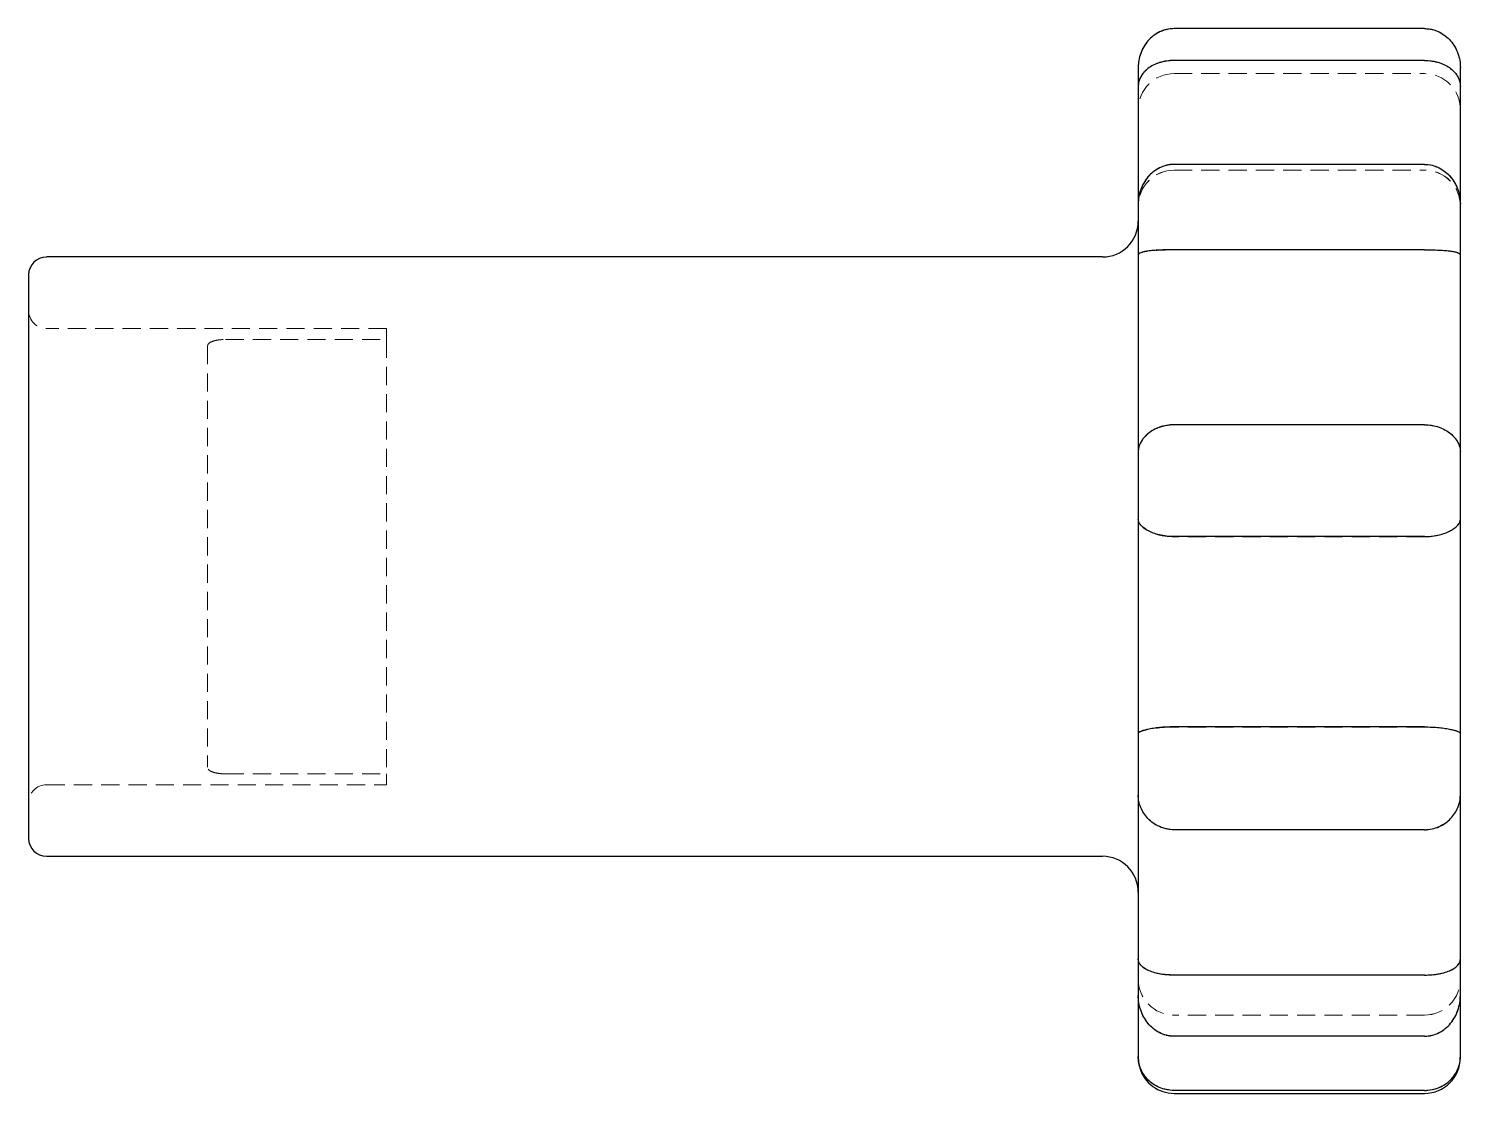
# Model space of a CAD drawing. Header units: millimetres. Extents: x 46 to 273, y 20 to 208.
# Drawn here: x 173 to 272.9, y 19.8 to 94.1 of the extents above; entities that cross this region are included whole.
import ezdxf

# ---------------------------------------------------------------- set-up
doc = ezdxf.new("R2010")
doc.units = ezdxf.units.MM
doc.linetypes.add('HIDDEN', pattern=[1.905, 1.27, -0.635])

msp = doc.modelspace()

# ---------------------------------------------------------------- linework, layer by layer
at = {"color": 7, "linetype": 'Continuous', "lineweight": 25}
for p, q in [((270.359, 94.071), (252.884, 94.071)), ((250.388, 91.355), (250.388, 90.022)), ((270.359, 91.85), (252.884, 91.85)), ((272.856, 90.022), (272.856, 91.355)), ((250.388, 90.022), (250.388, 81.856)), ((272.856, 81.85), (272.856, 90.022)), ((270.359, 84.598), (252.884, 84.598)), ((250.388, 81.856), (250.388, 78.28)), ((272.856, 78.28), (272.856, 81.856)), ((247.892, 78.138), (174.248, 78.138)), ((250.388, 78.28), (250.388, 64.539)), ((270.359, 78.639), (252.884, 78.639)), ((272.856, 64.539), (272.856, 78.28)), ((173, 76.889), (173, 37.571)), ((270.359, 66.436), (252.884, 66.436)), ((250.388, 64.539), (250.388, 59.854)), ((272.856, 59.854), (272.856, 64.539)), ((250.388, 59.854), (250.388, 44.901)), ((272.856, 44.901), (272.856, 59.854)), ((270.359, 58.631), (252.884, 58.631)), ((270.359, 45.352), (252.884, 45.352)), ((250.388, 44.901), (250.388, 40.596)), ((272.856, 40.596), (272.856, 44.901)), ((250.388, 40.596), (250.388, 29.178)), ((272.856, 29.178), (272.856, 40.596)), ((270.359, 38.178), (252.884, 38.178)), ((174.248, 36.323), (247.892, 36.323)), ((250.388, 29.178), (250.388, 26.619)), ((272.856, 26.619), (272.856, 29.178)), ((270.359, 28.038), (252.884, 28.038)), ((250.388, 26.619), (250.388, 22.361)), ((272.856, 22.361), (272.856, 26.619)), ((270.359, 23.774), (252.884, 23.774)), ((250.388, 22.361), (250.388, 22.281)), ((272.856, 22.281), (272.856, 22.361)), ((270.359, 19.993), (252.884, 19.993)), ((252.884, 19.784), (270.359, 19.784))]:
    msp.add_line(p, q, dxfattribs=at)
at = {"color": 7, "linetype": 'HIDDEN', "lineweight": 18}
for p, q in [((270.359, 94.07), (252.884, 94.07)), ((270.359, 91.847), (252.884, 91.847)), ((252.884, 90.932), (270.359, 90.932)), ((270.359, 84.593), (252.884, 84.593)), ((252.884, 84.197), (270.359, 84.197)), ((252.884, 84.192), (270.359, 84.192)), ((270.359, 78.633), (252.884, 78.633)), ((197.964, 73.145), (174.248, 73.145)), ((197.964, 73.145), (197.964, 72.382)), ((185.482, 71.923), (185.482, 42.538)), ((186.73, 72.382), (197.964, 72.382)), ((197.964, 72.382), (197.964, 42.079)), ((270.359, 66.428), (252.884, 66.428)), ((270.359, 58.623), (252.884, 58.623)), ((270.359, 45.344), (252.884, 45.344)), ((186.73, 42.079), (197.964, 42.079)), ((197.964, 42.079), (197.964, 41.316)), ((174.248, 41.316), (197.964, 41.316)), ((252.812, 38.182), (252.884, 38.171)), ((270.359, 38.18), (252.884, 38.18)), ((270.359, 38.173), (252.884, 38.173)), ((270.359, 38.171), (252.884, 38.171)), ((270.359, 28.033), (252.884, 28.033)), ((270.359, 25.249), (252.884, 25.249)), ((270.359, 25.247), (252.884, 25.247)), ((270.359, 23.771), (252.884, 23.771)), ((270.359, 19.992), (252.884, 19.992))]:
    msp.add_line(p, q, dxfattribs=at)
at = {"color": 7, "linetype": 'Continuous', "lineweight": 25, "flags": 128}
msp.add_lwpolyline([(250.388, 22.281), (250.436, 21.794), (250.484, 21.595)], dxfattribs=at)
at = {"color": 7, "linetype": 'HIDDEN', "lineweight": 18}
for centre, radius, start, end in [((252.884, 88.435), 2.496, 90, 180), ((270.359, 88.435), 2.496, 0, 90), ((252.884, 81.701), 2.496, 90, 180), ((252.884, 81.696), 2.496, 90, 180), ((270.359, 81.701), 2.496, 0, 90), ((270.359, 81.696), 2.496, 0, 90), ((174.248, 74.393), 1.248, 180, 270), ((174.248, 40.068), 1.248, 90, 180), ((252.884, 40.676), 2.496, 245.66929, 270), ((270.359, 40.676), 2.496, 270, 296.0072), ((252.884, 27.746), 2.496, 180, 270), ((252.884, 27.743), 2.496, 180, 270), ((270.359, 27.746), 2.496, 270, 0), ((270.359, 27.743), 2.496, 270, 0)]:
    msp.add_arc(centre, radius, start, end, dxfattribs=at)
at = {"color": 7, "linetype": 'Continuous', "lineweight": 25}
for centre, radius, start, end in [((247.892, 80.634), 2.496, 270, 0), ((174.248, 76.889), 1.248, 90, 180), ((174.248, 37.571), 1.248, 180, 270), ((247.892, 33.827), 2.496, 0, 90), ((270.359, 22.281), 2.496, 270, 0), ((252.884, 22.281), 2.496, 197.21858, 270)]:
    msp.add_arc(centre, radius, start, end, dxfattribs=at)
for points in [[(252.884, 94.071), (252.708, 94.071), (252.535, 94.051), (252.197, 93.973), (252.03, 93.914), (251.719, 93.764), (251.573, 93.673), (251.3, 93.462), (251.178, 93.345), (250.956, 93.088), (250.857, 92.948), (250.688, 92.657), (250.617, 92.505), (250.503, 92.187), (250.46, 92.023), (250.403, 91.692), (250.388, 91.523), (250.388, 91.355)], [(270.359, 94.071), (270.536, 94.071), (270.709, 94.051), (271.047, 93.973), (271.214, 93.914), (271.524, 93.764), (271.671, 93.673), (271.943, 93.462), (272.066, 93.345), (272.288, 93.088), (272.387, 92.948), (272.556, 92.657), (272.626, 92.505), (272.741, 92.187), (272.784, 92.023), (272.841, 91.692), (272.856, 91.523), (272.856, 91.355)], [(252.884, 91.85), (252.708, 91.85), (252.535, 91.837), (252.197, 91.787), (252.03, 91.749), (251.719, 91.651), (251.573, 91.592), (251.3, 91.453), (251.178, 91.376), (250.956, 91.206), (250.857, 91.112), (250.688, 90.916), (250.617, 90.813), (250.503, 90.597), (250.46, 90.485), (250.403, 90.257), (250.388, 90.139), (250.388, 90.022)], [(270.359, 91.85), (270.536, 91.85), (270.709, 91.837), (271.047, 91.787), (271.214, 91.749), (271.524, 91.651), (271.671, 91.592), (271.943, 91.453), (272.066, 91.376), (272.288, 91.206), (272.387, 91.112), (272.556, 90.916), (272.626, 90.813), (272.741, 90.597), (272.784, 90.485), (272.841, 90.257), (272.856, 90.139), (272.856, 90.022)], [(252.884, 84.598), (252.708, 84.598), (252.535, 84.577), (252.197, 84.496), (252.03, 84.435), (251.719, 84.281), (251.573, 84.187), (251.3, 83.971), (251.178, 83.851), (250.956, 83.589), (250.857, 83.447), (250.688, 83.153), (250.617, 83), (250.503, 82.681), (250.46, 82.518), (250.403, 82.189), (250.388, 82.021), (250.388, 81.856)], [(270.359, 84.598), (270.536, 84.598), (270.709, 84.577), (271.047, 84.496), (271.214, 84.435), (271.524, 84.281), (271.671, 84.187), (271.943, 83.971), (272.066, 83.851), (272.288, 83.589), (272.387, 83.447), (272.556, 83.153), (272.626, 83), (272.741, 82.681), (272.784, 82.518), (272.841, 82.189), (272.856, 82.021), (272.856, 81.856)], [(252.884, 78.639), (252.708, 78.639), (252.535, 78.638), (252.197, 78.631), (252.03, 78.626), (251.719, 78.611), (251.573, 78.602), (251.3, 78.58), (251.178, 78.567), (250.956, 78.537), (250.857, 78.52), (250.688, 78.482), (250.617, 78.461), (250.503, 78.415), (250.46, 78.39), (250.403, 78.337), (250.388, 78.309), (250.388, 78.28)], [(270.359, 78.639), (270.536, 78.639), (270.709, 78.638), (271.047, 78.631), (271.214, 78.626), (271.524, 78.611), (271.671, 78.602), (271.943, 78.58), (272.066, 78.567), (272.288, 78.537), (272.387, 78.52), (272.556, 78.482), (272.626, 78.461), (272.741, 78.415), (272.784, 78.39), (272.841, 78.337), (272.856, 78.309), (272.856, 78.28)], [(252.884, 66.436), (252.708, 66.436), (252.535, 66.421), (252.197, 66.363), (252.03, 66.319), (251.719, 66.209), (251.573, 66.142), (251.3, 65.989), (251.178, 65.905), (250.956, 65.722), (250.857, 65.623), (250.688, 65.419), (250.617, 65.313), (250.503, 65.095), (250.46, 64.984), (250.403, 64.762), (250.388, 64.649), (250.388, 64.539)], [(270.359, 66.436), (270.536, 66.436), (270.709, 66.421), (271.047, 66.363), (271.214, 66.319), (271.524, 66.209), (271.671, 66.142), (271.943, 65.989), (272.066, 65.905), (272.288, 65.722), (272.387, 65.623), (272.556, 65.419), (272.626, 65.313), (272.741, 65.095), (272.784, 64.984), (272.841, 64.762), (272.856, 64.649), (272.856, 64.539)], [(252.884, 58.631), (252.708, 58.631), (252.535, 58.641), (252.197, 58.68), (252.03, 58.71), (251.719, 58.783), (251.573, 58.828), (251.3, 58.929), (251.178, 58.985), (250.956, 59.104), (250.857, 59.169), (250.688, 59.301), (250.617, 59.368), (250.503, 59.507), (250.46, 59.577), (250.403, 59.716), (250.388, 59.786), (250.388, 59.854)], [(270.359, 58.631), (270.536, 58.631), (270.709, 58.641), (271.047, 58.68), (271.214, 58.71), (271.524, 58.783), (271.671, 58.828), (271.943, 58.929), (272.066, 58.985), (272.288, 59.104), (272.387, 59.169), (272.556, 59.301), (272.626, 59.368), (272.741, 59.507), (272.784, 59.577), (272.841, 59.716), (272.856, 59.786), (272.856, 59.854)], [(252.884, 45.352), (252.708, 45.352), (252.535, 45.347), (252.197, 45.33), (252.03, 45.318), (251.719, 45.287), (251.573, 45.268), (251.3, 45.227), (251.178, 45.205), (250.956, 45.158), (250.857, 45.133), (250.688, 45.085), (250.617, 45.06), (250.503, 45.012), (250.46, 44.988), (250.403, 44.943), (250.388, 44.921), (250.388, 44.901)], [(270.359, 45.352), (270.536, 45.352), (270.709, 45.347), (271.047, 45.33), (271.214, 45.318), (271.524, 45.287), (271.671, 45.268), (271.943, 45.227), (272.066, 45.205), (272.288, 45.158), (272.387, 45.133), (272.556, 45.085), (272.626, 45.06), (272.741, 45.012), (272.784, 44.988), (272.841, 44.943), (272.856, 44.921), (272.856, 44.901)], [(252.884, 38.178), (252.708, 38.178), (252.535, 38.197), (252.197, 38.27), (252.03, 38.324), (251.719, 38.462), (251.573, 38.546), (251.3, 38.738), (251.178, 38.845), (250.956, 39.076), (250.857, 39.202), (250.688, 39.462), (250.617, 39.597), (250.503, 39.876), (250.46, 40.019), (250.403, 40.306), (250.388, 40.452), (250.388, 40.596)], [(270.359, 38.178), (270.536, 38.178), (270.709, 38.197), (271.047, 38.27), (271.214, 38.324), (271.524, 38.462), (271.671, 38.546), (271.943, 38.738), (272.066, 38.845), (272.288, 39.076), (272.387, 39.202), (272.556, 39.462), (272.626, 39.597), (272.741, 39.876), (272.784, 40.019), (272.841, 40.306), (272.856, 40.452), (272.856, 40.596)], [(252.884, 28.038), (252.708, 28.038), (252.535, 28.046), (252.197, 28.076), (252.03, 28.098), (251.719, 28.156), (251.573, 28.192), (251.3, 28.276), (251.178, 28.323), (250.956, 28.427), (250.857, 28.485), (250.688, 28.607), (250.617, 28.671), (250.503, 28.808), (250.46, 28.879), (250.403, 29.026), (250.388, 29.102), (250.388, 29.178)], [(270.359, 28.038), (270.536, 28.038), (270.709, 28.046), (271.047, 28.076), (271.214, 28.098), (271.524, 28.156), (271.671, 28.192), (271.943, 28.276), (272.066, 28.323), (272.288, 28.427), (272.387, 28.485), (272.556, 28.607), (272.626, 28.671), (272.741, 28.808), (272.784, 28.879), (272.841, 29.026), (272.856, 29.102), (272.856, 29.178)], [(252.884, 23.774), (252.708, 23.774), (252.535, 23.796), (252.197, 23.879), (252.03, 23.941), (251.719, 24.1), (251.573, 24.196), (251.3, 24.419), (251.178, 24.542), (250.956, 24.812), (250.857, 24.959), (250.688, 25.264), (250.617, 25.424), (250.503, 25.755), (250.46, 25.926), (250.403, 26.269), (250.388, 26.445), (250.388, 26.619)], [(270.359, 23.774), (270.536, 23.774), (270.709, 23.796), (271.047, 23.879), (271.214, 23.941), (271.524, 24.1), (271.671, 24.196), (271.943, 24.419), (272.066, 24.542), (272.288, 24.812), (272.387, 24.959), (272.556, 25.264), (272.626, 25.424), (272.741, 25.755), (272.784, 25.926), (272.841, 26.269), (272.856, 26.445), (272.856, 26.619)], [(252.884, 19.993), (252.708, 19.993), (252.535, 20.01), (252.197, 20.077), (252.03, 20.128), (251.719, 20.257), (251.573, 20.335), (251.3, 20.517), (251.178, 20.619), (250.956, 20.841), (250.857, 20.963), (250.688, 21.217), (250.617, 21.35), (250.503, 21.628), (250.46, 21.772), (250.403, 22.063), (250.388, 22.213), (250.388, 22.361)], [(270.359, 19.993), (270.536, 19.993), (270.709, 20.01), (271.047, 20.077), (271.214, 20.128), (271.524, 20.257), (271.671, 20.335), (271.943, 20.517), (272.066, 20.619), (272.288, 20.841), (272.387, 20.963), (272.556, 21.217), (272.626, 21.35), (272.741, 21.628), (272.784, 21.772), (272.841, 22.063), (272.856, 22.213), (272.856, 22.361)]]:
    msp.add_open_spline(points, degree=3, knots=[0, 0, 0, 0, 0.125, 0.125, 0.25, 0.25, 0.375, 0.375, 0.5, 0.5, 0.625, 0.625, 0.75, 0.75, 0.875, 0.875, 1, 1, 1, 1], dxfattribs=at)
at = {"color": 7, "linetype": 'HIDDEN', "lineweight": 18}
for points, knots in [([(252.884, 94.07), (252.708, 94.07), (252.535, 94.05), (252.197, 93.971), (252.03, 93.912), (251.719, 93.763), (251.573, 93.671), (251.3, 93.461), (251.178, 93.343), (250.956, 93.087), (250.857, 92.947), (250.688, 92.655), (250.617, 92.503), (250.503, 92.185), (250.46, 92.021), (250.403, 91.691), (250.388, 91.521), (250.388, 91.353)], [0, 0, 0, 0, 0.125, 0.125, 0.25, 0.25, 0.375, 0.375, 0.5, 0.5, 0.625, 0.625, 0.75, 0.75, 0.875, 0.875, 1, 1, 1, 1]), ([(270.359, 94.07), (270.536, 94.07), (270.709, 94.05), (271.047, 93.971), (271.214, 93.912), (271.524, 93.763), (271.671, 93.671), (271.943, 93.461), (272.066, 93.343), (272.288, 93.087), (272.387, 92.947), (272.556, 92.655), (272.626, 92.503), (272.741, 92.185), (272.784, 92.021), (272.841, 91.691), (272.856, 91.521), (272.856, 91.353)], [0, 0, 0, 0, 0.125, 0.125, 0.25, 0.25, 0.375, 0.375, 0.5, 0.5, 0.625, 0.625, 0.75, 0.75, 0.875, 0.875, 1, 1, 1, 1]), ([(252.884, 91.847), (252.708, 91.847), (252.535, 91.834), (252.197, 91.784), (252.03, 91.745), (251.719, 91.648), (251.573, 91.589), (251.3, 91.45), (251.178, 91.373), (250.956, 91.203), (250.857, 91.109), (250.688, 90.913), (250.617, 90.81), (250.503, 90.594), (250.46, 90.482), (250.403, 90.254), (250.388, 90.136), (250.388, 90.019)], [0, 0, 0, 0, 0.125, 0.125, 0.25, 0.25, 0.375, 0.375, 0.5, 0.5, 0.625, 0.625, 0.75, 0.75, 0.875, 0.875, 1, 1, 1, 1]), ([(270.359, 91.847), (270.536, 91.847), (270.709, 91.834), (271.047, 91.784), (271.214, 91.745), (271.524, 91.648), (271.671, 91.589), (271.943, 91.45), (272.066, 91.373), (272.288, 91.203), (272.387, 91.109), (272.556, 90.913), (272.626, 90.81), (272.741, 90.594), (272.784, 90.482), (272.841, 90.254), (272.856, 90.136), (272.856, 90.019)], [0, 0, 0, 0, 0.125, 0.125, 0.25, 0.25, 0.375, 0.375, 0.5, 0.5, 0.625, 0.625, 0.75, 0.75, 0.875, 0.875, 1, 1, 1, 1]), ([(252.884, 84.593), (252.708, 84.593), (252.535, 84.572), (252.197, 84.491), (252.03, 84.43), (251.719, 84.275), (251.573, 84.181), (251.3, 83.965), (251.178, 83.845), (250.956, 83.584), (250.857, 83.442), (250.688, 83.147), (250.617, 82.994), (250.503, 82.676), (250.46, 82.512), (250.403, 82.184), (250.388, 82.016), (250.388, 81.85)], [0, 0, 0, 0, 0.125, 0.125, 0.25, 0.25, 0.375, 0.375, 0.5, 0.5, 0.625, 0.625, 0.75, 0.75, 0.875, 0.875, 1, 1, 1, 1]), ([(270.359, 84.593), (270.536, 84.593), (270.709, 84.572), (271.047, 84.491), (271.214, 84.43), (271.524, 84.275), (271.671, 84.181), (271.943, 83.965), (272.066, 83.845), (272.288, 83.584), (272.387, 83.442), (272.556, 83.147), (272.626, 82.994), (272.741, 82.676), (272.784, 82.512), (272.841, 82.184), (272.856, 82.016), (272.856, 81.85)], [0, 0, 0, 0, 0.125, 0.125, 0.25, 0.25, 0.375, 0.375, 0.5, 0.5, 0.625, 0.625, 0.75, 0.75, 0.875, 0.875, 1, 1, 1, 1]), ([(252.884, 78.633), (252.708, 78.633), (252.535, 78.631), (252.197, 78.624), (252.03, 78.619), (251.719, 78.605), (251.573, 78.596), (251.3, 78.574), (251.178, 78.561), (250.956, 78.531), (250.857, 78.514), (250.688, 78.476), (250.617, 78.455), (250.503, 78.409), (250.46, 78.384), (250.403, 78.331), (250.388, 78.303), (250.388, 78.274)], [0, 0, 0, 0, 0.125, 0.125, 0.25, 0.25, 0.375, 0.375, 0.5, 0.5, 0.625, 0.625, 0.75, 0.75, 0.875, 0.875, 1, 1, 1, 1]), ([(270.359, 78.633), (270.536, 78.633), (270.709, 78.631), (271.047, 78.624), (271.214, 78.619), (271.524, 78.605), (271.671, 78.596), (271.943, 78.574), (272.066, 78.561), (272.288, 78.531), (272.387, 78.514), (272.556, 78.476), (272.626, 78.455), (272.741, 78.409), (272.784, 78.384), (272.841, 78.331), (272.856, 78.303), (272.856, 78.274)], [0, 0, 0, 0, 0.125, 0.125, 0.25, 0.25, 0.375, 0.375, 0.5, 0.5, 0.625, 0.625, 0.75, 0.75, 0.875, 0.875, 1, 1, 1, 1]), ([(185.482, 71.923), (185.482, 71.988), (185.511, 72.05), (185.629, 72.163), (185.717, 72.212), (185.888, 72.274), (185.95, 72.293), (186.086, 72.324), (186.16, 72.338), (186.391, 72.371), (186.559, 72.382), (186.73, 72.382)], [0, 0, 0, 0, 0.25, 0.25, 0.5, 0.5, 0.625, 0.625, 0.75, 0.75, 1, 1, 1, 1]), ([(252.884, 66.428), (252.708, 66.428), (252.535, 66.413), (252.197, 66.355), (252.03, 66.311), (251.719, 66.201), (251.573, 66.135), (251.3, 65.981), (251.178, 65.897), (250.956, 65.714), (250.857, 65.615), (250.688, 65.411), (250.617, 65.305), (250.503, 65.087), (250.46, 64.976), (250.403, 64.754), (250.388, 64.642), (250.388, 64.531)], [0, 0, 0, 0, 0.125, 0.125, 0.25, 0.25, 0.375, 0.375, 0.5, 0.5, 0.625, 0.625, 0.75, 0.75, 0.875, 0.875, 1, 1, 1, 1]), ([(270.359, 66.428), (270.536, 66.428), (270.709, 66.413), (271.047, 66.355), (271.214, 66.311), (271.524, 66.201), (271.671, 66.135), (271.943, 65.981), (272.066, 65.897), (272.288, 65.714), (272.387, 65.615), (272.556, 65.411), (272.626, 65.305), (272.741, 65.087), (272.784, 64.976), (272.841, 64.754), (272.856, 64.642), (272.856, 64.531)], [0, 0, 0, 0, 0.125, 0.125, 0.25, 0.25, 0.375, 0.375, 0.5, 0.5, 0.625, 0.625, 0.75, 0.75, 0.875, 0.875, 1, 1, 1, 1]), ([(252.884, 58.623), (252.708, 58.623), (252.535, 58.633), (252.197, 58.672), (252.03, 58.702), (251.719, 58.775), (251.573, 58.82), (251.3, 58.921), (251.178, 58.977), (250.956, 59.096), (250.857, 59.161), (250.688, 59.293), (250.617, 59.36), (250.503, 59.499), (250.46, 59.569), (250.403, 59.709), (250.388, 59.779), (250.388, 59.847)], [0, 0, 0, 0, 0.125, 0.125, 0.25, 0.25, 0.375, 0.375, 0.5, 0.5, 0.625, 0.625, 0.75, 0.75, 0.875, 0.875, 1, 1, 1, 1]), ([(270.359, 58.623), (270.536, 58.623), (270.709, 58.633), (271.047, 58.672), (271.214, 58.702), (271.524, 58.775), (271.671, 58.82), (271.943, 58.921), (272.066, 58.977), (272.288, 59.096), (272.387, 59.161), (272.556, 59.293), (272.626, 59.36), (272.741, 59.499), (272.784, 59.569), (272.841, 59.709), (272.856, 59.779), (272.856, 59.847)], [0, 0, 0, 0, 0.125, 0.125, 0.25, 0.25, 0.375, 0.375, 0.5, 0.5, 0.625, 0.625, 0.75, 0.75, 0.875, 0.875, 1, 1, 1, 1]), ([(252.884, 45.344), (252.708, 45.344), (252.535, 45.339), (252.197, 45.323), (252.03, 45.31), (251.719, 45.279), (251.573, 45.261), (251.3, 45.219), (251.178, 45.197), (250.956, 45.15), (250.857, 45.126), (250.688, 45.077), (250.617, 45.053), (250.503, 45.004), (250.46, 44.981), (250.403, 44.936), (250.388, 44.914), (250.388, 44.894)], [0, 0, 0, 0, 0.125, 0.125, 0.25, 0.25, 0.375, 0.375, 0.5, 0.5, 0.625, 0.625, 0.75, 0.75, 0.875, 0.875, 1, 1, 1, 1]), ([(270.359, 45.344), (270.536, 45.344), (270.709, 45.339), (271.047, 45.323), (271.214, 45.31), (271.524, 45.279), (271.671, 45.261), (271.943, 45.219), (272.066, 45.197), (272.288, 45.15), (272.387, 45.126), (272.556, 45.077), (272.626, 45.053), (272.741, 45.004), (272.784, 44.981), (272.841, 44.936), (272.856, 44.914), (272.856, 44.894)], [0, 0, 0, 0, 0.125, 0.125, 0.25, 0.25, 0.375, 0.375, 0.5, 0.5, 0.625, 0.625, 0.75, 0.75, 0.875, 0.875, 1, 1, 1, 1]), ([(186.73, 42.079), (186.645, 42.079), (186.561, 42.081), (186.397, 42.092), (186.315, 42.101), (186.084, 42.133), (185.945, 42.166), (185.718, 42.248), (185.629, 42.298), (185.512, 42.41), (185.482, 42.473), (185.482, 42.538)], [0, 0, 0, 0, 0.125, 0.125, 0.25, 0.25, 0.5, 0.5, 0.75, 0.75, 1, 1, 1, 1]), ([(250.388, 40.589), (250.388, 40.586), (250.389, 40.32), (250.485, 39.796), (250.88, 39.117), (251.385, 38.618), (251.791, 38.445), (251.956, 38.375)], [0, 0, 0, 0, 0.003847, 0.300297, 0.581008, 0.829851, 1, 1, 1, 1]), ([(272.856, 40.589), (272.856, 40.586), (272.855, 40.32), (272.76, 39.795), (272.362, 39.119), (271.904, 38.652), (271.556, 38.499), (271.446, 38.452)], [0, 0, 0, 0, 0.0040768, 0.3182547, 0.6157536, 0.8794771, 1, 1, 1, 1]), ([(252.884, 28.033), (252.708, 28.033), (252.535, 28.041), (252.197, 28.071), (252.03, 28.093), (251.719, 28.151), (251.573, 28.187), (251.3, 28.271), (251.178, 28.318), (250.956, 28.422), (250.857, 28.48), (250.688, 28.602), (250.617, 28.666), (250.503, 28.803), (250.46, 28.875), (250.403, 29.021), (250.388, 29.097), (250.388, 29.173)], [0, 0, 0, 0, 0.125, 0.125, 0.25, 0.25, 0.375, 0.375, 0.5, 0.5, 0.625, 0.625, 0.75, 0.75, 0.875, 0.875, 1, 1, 1, 1]), ([(270.359, 28.033), (270.536, 28.033), (270.709, 28.041), (271.047, 28.071), (271.214, 28.093), (271.524, 28.151), (271.671, 28.187), (271.943, 28.271), (272.066, 28.318), (272.288, 28.422), (272.387, 28.48), (272.556, 28.602), (272.626, 28.666), (272.741, 28.803), (272.784, 28.875), (272.841, 29.021), (272.856, 29.097), (272.856, 29.173)], [0, 0, 0, 0, 0.125, 0.125, 0.25, 0.25, 0.375, 0.375, 0.5, 0.5, 0.625, 0.625, 0.75, 0.75, 0.875, 0.875, 1, 1, 1, 1]), ([(252.884, 23.771), (252.708, 23.771), (252.535, 23.792), (252.197, 23.875), (252.03, 23.938), (251.719, 24.096), (251.573, 24.192), (251.3, 24.415), (251.178, 24.539), (250.956, 24.808), (250.857, 24.955), (250.688, 25.261), (250.617, 25.42), (250.503, 25.752), (250.46, 25.922), (250.403, 26.265), (250.388, 26.441), (250.388, 26.615)], [0, 0, 0, 0, 0.125, 0.125, 0.25, 0.25, 0.375, 0.375, 0.5, 0.5, 0.625, 0.625, 0.75, 0.75, 0.875, 0.875, 1, 1, 1, 1]), ([(270.359, 23.771), (270.536, 23.771), (270.709, 23.792), (271.047, 23.875), (271.214, 23.938), (271.524, 24.096), (271.671, 24.192), (271.943, 24.415), (272.066, 24.539), (272.288, 24.808), (272.387, 24.955), (272.556, 25.261), (272.626, 25.42), (272.741, 25.752), (272.784, 25.922), (272.841, 26.265), (272.856, 26.441), (272.856, 26.615)], [0, 0, 0, 0, 0.125, 0.125, 0.25, 0.25, 0.375, 0.375, 0.5, 0.5, 0.625, 0.625, 0.75, 0.75, 0.875, 0.875, 1, 1, 1, 1]), ([(250.388, 22.361), (250.388, 22.357), (250.388, 22.102), (250.457, 21.855), (250.524, 21.611)], [0, 0, 0, 0, 0.013803, 1, 1, 1, 1]), ([(270.359, 19.992), (270.536, 19.992), (270.709, 20.009), (271.047, 20.077), (271.214, 20.127), (271.524, 20.256), (271.671, 20.335), (271.943, 20.517), (272.066, 20.618), (272.288, 20.84), (272.387, 20.962), (272.556, 21.216), (272.626, 21.349), (272.741, 21.627), (272.784, 21.771), (272.841, 22.062), (272.856, 22.212), (272.856, 22.361)], [0, 0, 0, 0, 0.125, 0.125, 0.25, 0.25, 0.375, 0.375, 0.5, 0.5, 0.625, 0.625, 0.75, 0.75, 0.875, 0.875, 1, 1, 1, 1]), ([(250.537, 21.55), (250.651, 21.316), (250.868, 20.874), (251.444, 20.383), (252.123, 20.056), (252.631, 20.013), (252.884, 19.992)], [0, 0, 0, 0, 0.2796259, 0.5285714, 0.7640231, 1, 1, 1, 1])]:
    msp.add_open_spline(points, degree=3, knots=knots, dxfattribs=at)

doc.saveas('drawing.dxf')
